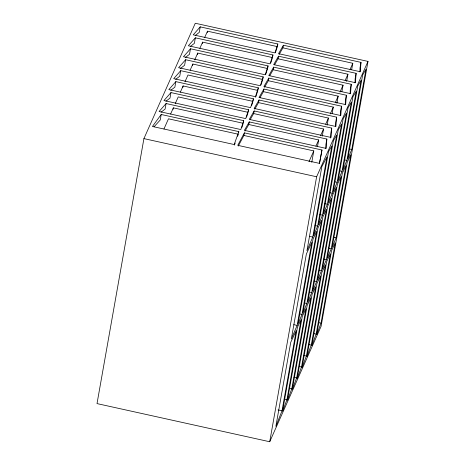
<?xml version="1.0" encoding="UTF-8"?>
<svg xmlns="http://www.w3.org/2000/svg" width="465" height="465" viewBox="0 0 465 465"><rect width="100%" height="100%" fill="white"/><g stroke="black" fill="none" stroke-linecap="round" stroke-linejoin="round"><path stroke-width="0.7" d="M325.756 148.591L325.878 144.563L326.854 139.052L249.263 121.911L244.398 130.34L326.145 148.399L326.854 139.052M330.621 138.041L330.755 133.606L331.731 128.096L254.14 110.955L249.275 119.389L331.022 137.448L331.731 128.096M335.509 126.683L335.631 122.655L336.608 117.145L259.017 100.004L254.152 108.438L335.899 126.492L336.608 117.145M340.386 115.733L340.508 111.699L341.484 106.194L263.893 89.053L259.028 97.481L340.775 115.541L341.484 106.194M345.263 104.776L345.385 100.748L346.361 95.238L268.77 78.097L263.905 86.531L345.652 104.59L346.361 95.238M350.139 93.825L350.261 89.797L351.238 84.287L273.647 67.146L268.782 75.58L350.529 93.634L351.238 84.287M355.016 82.875L355.138 78.841L356.114 73.331L278.518 56.195L273.658 64.623L355.405 82.683L356.114 73.331M359.893 71.918L360.015 67.89L360.991 62.38L283.394 45.239L278.535 53.673L360.282 71.732L360.991 62.38M143.918 138.617L97.016 403.597L269.723 441.75L321.083 326.384L367.984 61.403L195.277 23.25L143.918 138.617L316.619 176.77L367.984 61.403M238.58 132.932L238.807 131.63L161.216 114.489L160.239 119.999L154.031 126.811M170.608 114.035L173.358 107.851L243.224 123.283L243.683 120.679L166.092 103.538L165.116 109.048L161.064 112.21M248.217 111.681L248.56 109.723L170.969 92.582L169.992 98.092L165.941 101.254M180.362 92.128L183.111 85.944L252.977 101.382L253.437 98.772L175.846 81.631L174.869 87.141L170.818 90.303M173.108 109.281L173.358 107.851M257.97 89.774L258.313 87.821L180.722 70.68L179.746 76.19L175.694 79.352M190.115 70.221L192.865 64.042L262.731 79.474L263.19 76.865L185.599 59.723L184.622 65.234L180.164 68.715M182.861 87.374L183.111 85.944M267.724 67.867L268.067 65.914L190.476 48.773L189.499 54.283L185.448 57.445M199.863 48.319L202.618 42.135L272.484 57.567L272.943 54.963L195.352 37.822L194.376 43.332L190.325 46.488M192.615 65.466L192.865 64.042M277.477 45.965L277.82 44.006L200.229 26.865L199.253 32.376L195.201 35.538M197.491 54.515L197.741 53.086L267.608 68.524L265.637 74.667M202.368 43.565L202.618 42.135M207.245 32.608L207.495 31.184L277.361 46.616L275.39 52.76M238.266 146.062L243.922 135.472L244.387 132.862L321.978 150.003L319.513 163.372M244.979 131.142L248.798 124.515L249.263 121.911M250.205 119.586L253.675 113.565L254.14 110.955M254.733 109.234L258.552 102.614L259.017 100.004M259.958 97.685L263.428 91.657L263.893 89.053M264.486 87.333L268.305 80.707L268.77 78.097M269.712 75.778L273.182 69.756L273.647 67.146M274.582 64.821L278.058 58.799L278.518 56.195M279.116 54.475L282.935 47.849L283.394 45.239M311.765 162.326L313.788 150.904L243.922 135.472M317.525 146.376L318.665 139.953L248.798 124.515M322.28 136.135L323.541 128.997L253.675 113.565M269.723 441.75L316.619 176.77M327.157 125.184L328.418 118.046L258.552 102.614M332.155 113.518L333.295 107.095L263.428 91.657M282.023 410.793L296.228 330.551L290.747 342.298L275.867 426.382L282.023 410.793L278.047 409.915M297.141 325.407L311.864 242.224L306.377 253.971L291.328 339.02L297.141 325.407L293.822 324.675M312.771 237.074L326.976 156.833L321.844 166.615L306.958 250.693L312.771 237.074L309.452 236.342M336.91 103.277L338.171 96.139L268.305 80.707M286.899 399.842L301.105 319.595L297.414 327.319L282.534 411.397L286.899 399.842L284.249 399.255M302.018 314.45L316.741 231.268L313.05 238.993L297.995 324.041L302.018 314.45L299.361 313.863M317.647 226.124L331.853 145.876L328.511 151.631L313.631 235.709L317.647 226.124L314.997 225.537M341.909 91.611L343.048 85.188L273.182 69.756M291.776 388.891L305.982 308.644L302.291 316.369L287.411 400.446L291.776 388.891L289.788 388.449M306.894 303.5L321.611 220.317L317.926 228.042L302.872 313.084L306.894 303.5L304.238 302.913M322.524 215.173L336.73 134.926L333.388 140.68L318.508 224.758L322.524 215.173L319.874 214.586M346.658 81.369L347.925 74.231L278.058 58.799M296.653 377.935L310.858 297.693L307.167 305.418L292.287 389.496L296.653 377.935L294.002 377.353M311.771 292.549L326.488 209.366L322.803 217.085L307.749 302.134L311.771 292.549L309.777 292.107M327.401 204.216L341.606 123.975L338.264 129.729L323.384 213.807L327.401 204.216L324.75 203.635M351.662 69.704L352.801 63.281L282.935 47.849M301.529 366.984L315.735 286.736L312.044 294.461L297.164 378.539L301.529 366.984L299.541 366.542M316.642 281.592L331.365 198.41L327.68 206.135L312.625 291.177L316.642 281.592L313.991 281.005M332.277 193.266L346.483 113.018L343.141 118.773L328.261 202.85L332.277 193.266L329.627 192.679M306.406 356.033L320.612 275.786L316.921 283.511L302.041 367.588L306.406 356.033L303.755 355.446M321.518 270.642L336.242 187.459L332.556 195.184L317.502 280.226L321.518 270.642L319.531 270.2M337.154 182.315L351.36 102.068L348.018 107.822L333.138 191.9L337.154 182.315L334.498 181.728M311.283 345.077L325.488 264.835L321.797 272.56L306.917 356.638L311.283 345.077L309.295 344.641M326.395 259.685L341.118 176.508L337.433 184.227L322.379 269.276L326.395 259.685L323.745 259.104M342.031 171.358L356.237 91.117L352.894 96.871L338.014 180.949L342.031 171.358L339.374 170.771M316.159 334.126L330.365 253.878L326.674 261.603L311.794 345.681L316.159 334.126L313.509 333.539M331.272 248.734L345.995 165.552L342.31 173.276L327.255 258.319L331.272 248.734L328.621 248.147M346.907 160.408L361.107 80.16L357.771 85.915L342.891 169.992L346.907 160.408L344.251 159.821M321.036 323.175L335.242 242.928L331.551 250.652L316.671 334.73L321.036 323.175L318.386 322.588M336.149 237.784L350.872 154.601L347.186 162.326L332.132 247.368L336.149 237.784L333.498 237.197M351.784 149.457L365.984 69.209L362.648 74.964L347.768 159.042L351.784 149.457L349.128 148.87M321.978 150.003L319.478 163.378L237.731 145.324L244.387 132.862M243.683 120.679L240.841 129.555L159.094 111.495L166.092 103.538M241.91 127.381L243.003 123.969M248.56 109.723L245.718 118.604L163.971 100.545L170.969 92.582M246.566 117.116L248.101 112.332L178.234 96.9L175.206 103.701M253.437 98.772L250.594 107.648L168.847 89.594L175.846 81.631M251.664 105.479L252.757 102.062M258.313 87.821L255.471 96.697L173.724 78.637L180.722 70.68M255.663 97.255L257.854 90.425L187.988 74.993L184.96 81.794M263.19 76.865L260.348 85.746L178.601 67.687L185.599 59.723M260.981 84.938L262.51 80.16M268.067 65.914L265.224 74.789L183.477 56.73L190.476 48.773M272.943 54.963L270.101 63.839L188.354 45.779L195.352 37.822M270.735 63.031L272.263 58.253M277.82 44.006L274.978 52.888L193.231 34.829L200.229 26.865M238.807 131.63L234.174 144.534L152.421 126.474L161.216 114.489M234.441 145.103L235.174 143.069M237.615 136.274L238.347 134.24L168.481 118.808L163.965 128.95M194.713 59.886L197.741 53.086M204.74 37.363L207.495 31.184M308.987 161.686L313.788 150.904M315.909 146.132L318.665 139.953M320.513 135.797L323.541 128.997M325.663 124.231L328.418 118.046M330.266 113.896L333.295 107.095M335.416 102.323L338.171 96.139M340.02 91.989L343.048 85.188M345.17 80.416L347.925 74.231M350.046 69.465L352.801 63.281"/></g></svg>
